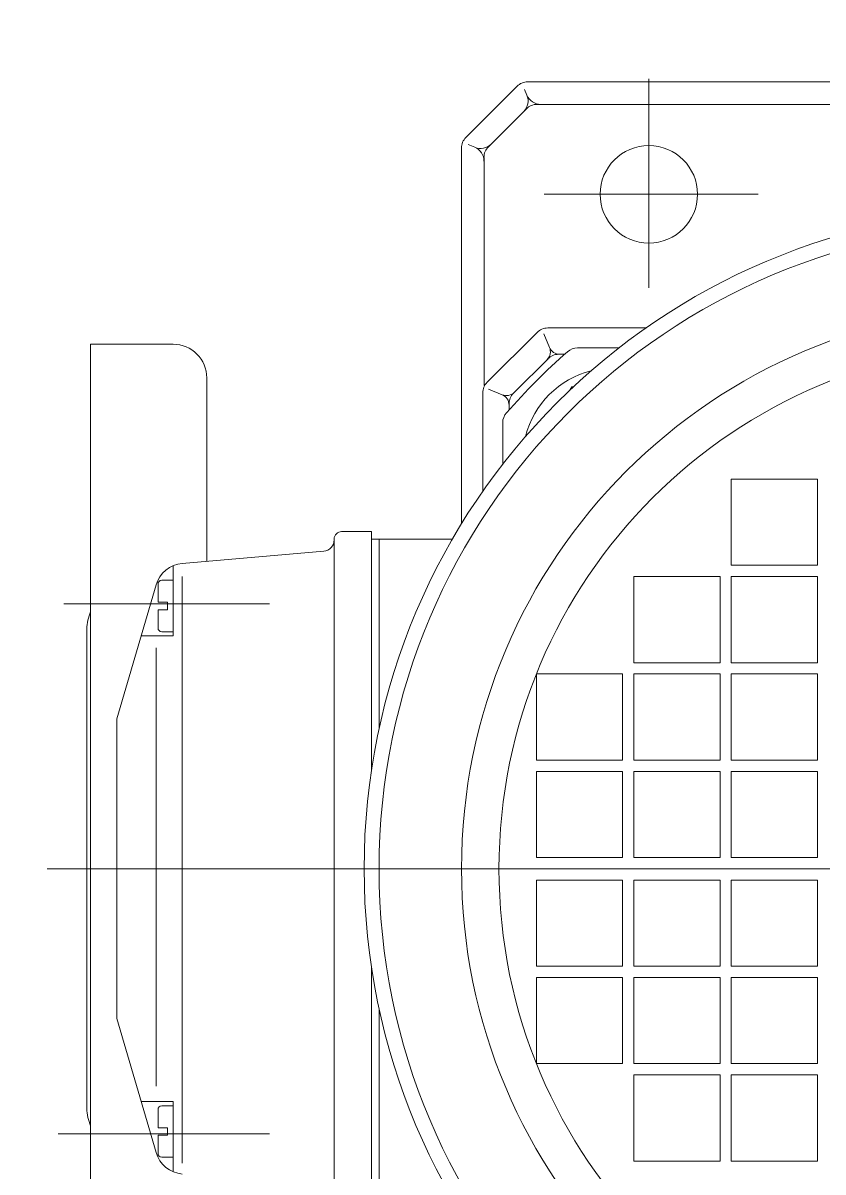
# Model space of a CAD drawing. Header units: millimetres. Extents: x 226317 to 226469, y 8188100 to 8188260.
# Drawn here: x 226393.7714 to 226393.8782, y 8188235.6684 to 8188235.8217 of the extents above; entities that cross this region are included whole.
import ezdxf

# ---------------------------------------------------------------- set-up
doc = ezdxf.new("R2010")
doc.units = ezdxf.units.MM
doc.linetypes.add('IMPORT-RAYABARRA', pattern=[0.8499999999999998, 0.2999999999999999, -0.2999999999999999, 0, -0.25])
doc.layers.add('0-BLOCK-SANIT', color=8, linetype='Continuous', lineweight=25)
doc.layers.add('MQ.TUBERÍA PVC 20mmø', color=3, linetype='IMPORT-RAYABARRA')

# ---------------------------------------------------------------- blocks, each defined once
blk = doc.blocks.new('ASDA')
at = {"layer": '0-BLOCK-SANIT', "color": 8, "lineweight": 0}
for p, q in [((-1.839687033963855, -4.920172195881605, -9.698933451613519e-07), (-1.846515809593257, -4.927000798285007, -9.698933451613519e-07)), ((-1.839687033963855, -4.920172195881605, -9.698933451613519e-07), (-1.846515809593257, -4.927000798285007, -9.698933451613519e-07)), ((-1.705933398974594, -4.91958493553102, -9.698933451613519e-07), (-1.838275195506867, -4.91958493553102, -9.698933451613519e-07)), ((-1.705933398974594, -4.91958493553102, -9.698933451613519e-07), (-1.838275195506867, -4.91958493553102, -9.698933451613519e-07)), ((-1.822102833015379, -4.919187016785145, -9.698933451613519e-07), (-1.822102833015379, -4.947058293968439, -9.698933451613519e-07)), ((-1.822102833015379, -4.919187016785145, -9.698933451613519e-07), (-1.822102833015379, -4.947058293968439, -9.698933451613519e-07)), ((-1.838369888660964, -4.92135002464056, -9.698933451613519e-07), (-1.838688209129032, -4.920581556856632, -9.698933451613519e-07)), ((-1.838369888660964, -4.92135002464056, -9.698933451613519e-07), (-1.838688209129032, -4.920581556856632, -9.698933451613519e-07)), ((-1.838444459659513, -4.923172237351537, -9.698933451613519e-07), (-1.843516066146549, -4.928243711590767, -9.698933451613519e-07)), ((-1.838444459659513, -4.923172237351537, -9.698933451613519e-07), (-1.843516066146549, -4.928243711590767, -9.698933451613519e-07)), ((-1.707175585848745, -4.922584936022758, -9.698933451613519e-07), (-1.837032032606658, -4.922584936022758, -9.698933451613519e-07)), ((-1.707175585848745, -4.922584936022758, -9.698933451613519e-07), (-1.837032032606658, -4.922584936022758, -9.698933451613519e-07)), ((-1.847102833387908, -4.928413519635797, -9.698933451613519e-07), (-1.847102833387908, -4.978552343323827, -9.698933451613519e-07)), ((-1.847102833387908, -4.928413519635797, -9.698933451613519e-07), (-1.847102833387908, -4.978552343323827, -9.698933451613519e-07)), ((-1.845336066035088, -4.928316844627261, -9.698933451613519e-07), (-1.846211896685418, -4.927954057231545, -9.698933451613519e-07)), ((-1.845336066035088, -4.928316844627261, -9.698933451613519e-07), (-1.846211896685418, -4.927954057231545, -9.698933451613519e-07)), ((-1.844102832896169, -4.929656377062201, -9.698933451613519e-07), (-1.844102832896169, -4.960095250979066, -9.698933451613519e-07)), ((-1.844102832896169, -4.929656377062201, -9.698933451613519e-07), (-1.844102832896169, -4.960095250979066, -9.698933451613519e-07)), ((-1.836082081717905, -4.934584936127067, -9.698933451613519e-07), (-1.807518362475093, -4.934584936127067, -9.698933451613519e-07)), ((-1.836082081717905, -4.934584936127067, -9.698933451613519e-07), (-1.807518362475093, -4.934584936127067, -9.698933451613519e-07)), ((-1.843680066464003, -4.959672585129738, -9.698933451613519e-07), (-1.837015205470379, -4.953007724136114, -9.698933451613519e-07)), ((-1.843680066464003, -4.959672585129738, -9.698933451613519e-07), (-1.837015205470379, -4.953007724136114, -9.698933451613519e-07)), ((-1.835357933712658, -4.955008760094643, -9.698933451613519e-07), (-1.836102710512932, -4.953210739418864, -9.698933451613519e-07)), ((-1.835357933712658, -4.955008760094643, -9.698933451613519e-07), (-1.836102710512932, -4.953210739418864, -9.698933451613519e-07)), ((-1.835601610539015, -4.952421423047781, -9.698933451613519e-07), (-1.822465870005544, -4.952421423047781, -9.698933451613519e-07)), ((-1.835601610539015, -4.952421423047781, -9.698933451613519e-07), (-1.822465870005544, -4.952421423047781, -9.698933451613519e-07)), ((-1.896604299021419, -4.954585026949644, -9.698933451613519e-07), (-1.885604300943669, -4.954585026949644, -9.698933451613519e-07)), ((-1.896604299021419, -4.954585026949644, -9.698933451613519e-07), (-1.896604299021419, -5.094584843143821, -9.698933451613519e-07)), ((-1.896604299021419, -4.954585026949644, -9.698933451613519e-07), (-1.885604300943669, -4.954585026949644, -9.698933451613519e-07)), ((-1.896604299021419, -4.954585026949644, -9.698933451613519e-07), (-1.896604299021419, -5.094584843143821, -9.698933451613519e-07)), ((-1.826082080078777, -4.955084936693311, -9.698933451613519e-07), (-1.831630663422402, -4.955084936693311, -9.698933451613519e-07)), ((-1.826082080078777, -4.955084936693311, -9.698933451613519e-07), (-1.831630663422402, -4.955084936693311, -9.698933451613519e-07)), ((-1.835560250503477, -4.956521505489945, -9.698933451613519e-07), (-1.840043970791157, -4.961005229502916, -9.698933451613519e-07)), ((-1.835560250503477, -4.956521505489945, -9.698933451613519e-07), (-1.840043970791157, -4.961005229502916, -9.698933451613519e-07)), ((-1.833347953332122, -4.955934941768646, -9.698933451613519e-07), (-1.834147022513207, -4.955934941768646, -9.698933451613519e-07)), ((-1.833347953332122, -4.955934941768646, -9.698933451613519e-07), (-1.834147022513207, -4.955934941768646, -9.698933451613519e-07)), ((-1.881104299274739, -4.959084814414382, -9.698933451613519e-07), (-1.881104299274739, -4.983563512563705, -9.698933451613519e-07)), ((-1.881104299274739, -4.959084814414382, -9.698933451613519e-07), (-1.881104299274739, -4.983563512563705, -9.698933451613519e-07)), ((-1.84426616266137, -4.961086187511683, -9.698933451613519e-07), (-1.84426616266137, -4.974221715703607, -9.698933451613519e-07)), ((-1.84426616266137, -4.961086187511683, -9.698933451613519e-07), (-1.84426616266137, -4.974221715703607, -9.698933451613519e-07)), ((-1.843482845870312, -4.960582602769136, -9.698933451613519e-07), (-1.841679073346313, -4.961329754441977, -9.698933451613519e-07)), ((-1.843482845870312, -4.960582602769136, -9.698933451613519e-07), (-1.841679073346313, -4.961329754441977, -9.698933451613519e-07)), ((-1.83238715439802, -4.960284728556871, -9.698933451613519e-07), (-1.83263148315018, -4.960707910358906, -9.698933451613519e-07)), ((-1.83238715439802, -4.960284728556871, -9.698933451613519e-07), (-1.83263148315018, -4.960707910358906, -9.698933451613519e-07)), ((-1.832387258706149, -4.960284704342484, -9.698933451613519e-07), (-1.832181693462189, -4.960284704342484, -9.698933451613519e-07)), ((-1.832387258706149, -4.960284704342484, -9.698933451613519e-07), (-1.832181693462189, -4.960284704342484, -9.698933451613519e-07)), ((-1.840752737072762, -4.963339880108833, -9.698933451613519e-07), (-1.840752737072762, -4.962541600689292, -9.698933451613519e-07)), ((-1.840752737072762, -4.963339880108833, -9.698933451613519e-07), (-1.840752737072762, -4.962541600689292, -9.698933451613519e-07)), ((-1.841600883228239, -4.970603246241808, -9.698933451613519e-07), (-1.841600883228239, -4.965055974200368, -9.698933451613519e-07)), ((-1.841600883228239, -4.970603246241808, -9.698933451613519e-07), (-1.841600883228239, -4.965055974200368, -9.698933451613519e-07)), ((-1.799602833983954, -4.972584934905171, -9.698933451613519e-07), (-1.811102833074983, -4.972584934905171, -9.698933451613519e-07)), ((-1.811102833074983, -4.972584934905171, -9.698933451613519e-07), (-1.811102833074983, -4.984084935858846, -9.698933451613519e-07)), ((-1.799602833983954, -4.972584934905171, -9.698933451613519e-07), (-1.811102833074983, -4.972584934905171, -9.698933451613519e-07)), ((-1.811102833074983, -4.972584934905171, -9.698933451613519e-07), (-1.811102833074983, -4.984084935858846, -9.698933451613519e-07)), ((-1.799602833983954, -4.972584934905171, -9.698933451613519e-07), (-1.799602833983954, -4.984084935858846, -9.698933451613519e-07)), ((-1.799602833983954, -4.972584934905171, -9.698933451613519e-07), (-1.799602833983954, -4.984084935858846, -9.698933451613519e-07)), ((-1.859102833492216, -4.979584967717528, -9.698933451613519e-07), (-1.863102834147867, -4.979584967717528, -9.698933451613519e-07)), ((-1.859102833492216, -4.979584967717528, -9.698933451613519e-07), (-1.863102834147867, -4.979584967717528, -9.698933451613519e-07)), ((-1.859102833492216, -4.979584967717528, -9.698933451613519e-07), (-1.859102833492216, -5.011356174945831, -9.698933451613519e-07)), ((-1.859102833492216, -4.979584967717528, -9.698933451613519e-07), (-1.859102833492216, -5.011356174945831, -9.698933451613519e-07)), ((-1.86410283431178, -4.980584936216474, -9.698933451613519e-07), (-1.86410283431178, -4.980709936469793, -9.698933451613519e-07)), ((-1.86410283431178, -4.980584936216474, -9.698933451613519e-07), (-1.86410283431178, -4.980709936469793, -9.698933451613519e-07)), ((-1.86410283431178, -4.980709936469793, -9.698933451613519e-07), (-1.86410283431178, -5.068460179492831, -9.698933451613519e-07)), ((-1.86410283431178, -4.980709936469793, -9.698933451613519e-07), (-1.86410283431178, -5.068460179492831, -9.698933451613519e-07)), ((-1.848313038644847, -4.980584966018796, -9.698933451613519e-07), (-1.859102833492216, -4.980584966018796, -9.698933451613519e-07)), ((-1.848313038644847, -4.980584966018796, -9.698933451613519e-07), (-1.859102833492216, -4.980584966018796, -9.698933451613519e-07)), ((-1.858102833328303, -4.980584966018796, -9.698933451613519e-07), (-1.858102833328303, -5.00593045540154, -9.698933451613519e-07)), ((-1.858102833328303, -4.980584966018796, -9.698933451613519e-07), (-1.858102833328303, -5.00593045540154, -9.698933451613519e-07)), ((-1.884378713963088, -4.983848202973604, -9.698933451613519e-07), (-1.865473010984715, -4.982204230502248, -9.698933451613519e-07)), ((-1.884378713963088, -4.983848202973604, -9.698933451613519e-07), (-1.865473010984715, -4.982204230502248, -9.698933451613519e-07)), ((-1.885602833179291, -4.98415451683104, -9.698933451613519e-07), (-1.885602833179291, -4.993521703407168, -9.698933451613519e-07)), ((-1.885602833179291, -4.98415451683104, -9.698933451613519e-07), (-1.885602833179291, -4.993521703407168, -9.698933451613519e-07)), ((-1.799602833983954, -4.984084935858846, -9.698933451613519e-07), (-1.811102833074983, -4.984084935858846, -9.698933451613519e-07)), ((-1.799602833983954, -4.984084935858846, -9.698933451613519e-07), (-1.811102833074983, -4.984084935858846, -9.698933451613519e-07)), ((-1.885602833179291, -4.986091710627079, -9.698933451613519e-07), (-1.887111134303268, -4.986091710627079, -9.698933451613519e-07)), ((-1.885602833179291, -4.986091710627079, -9.698933451613519e-07), (-1.887111134303268, -4.986091710627079, -9.698933451613519e-07)), ((-1.884378468093928, -4.985600346699357, -9.698933451613519e-07), (-1.884378468093928, -5.063879888504744, -9.698933451613519e-07)), ((-1.884378468093928, -4.985600346699357, -9.698933451613519e-07), (-1.884378468093928, -5.063879888504744, -9.698933451613519e-07)), ((-1.812602834252175, -4.985584935173392, -9.698933451613519e-07), (-1.824102833343204, -4.985584935173392, -9.698933451613519e-07)), ((-1.824102833343204, -4.985584935173392, -9.698933451613519e-07), (-1.824102833343204, -4.997084936127067, -9.698933451613519e-07)), ((-1.812602834252175, -4.985584935173392, -9.698933451613519e-07), (-1.824102833343204, -4.985584935173392, -9.698933451613519e-07)), ((-1.824102833343204, -4.985584935173392, -9.698933451613519e-07), (-1.824102833343204, -4.997084936127067, -9.698933451613519e-07)), ((-1.812602834252175, -4.985584935173392, -9.698933451613519e-07), (-1.812602834252175, -4.997084936127067, -9.698933451613519e-07)), ((-1.812602834252175, -4.985584935173392, -9.698933451613519e-07), (-1.812602834252175, -4.997084936127067, -9.698933451613519e-07)), ((-1.799602833983954, -4.985584935173392, -9.698933451613519e-07), (-1.811102833074983, -4.985584935173392, -9.698933451613519e-07)), ((-1.811102833074983, -4.985584935173392, -9.698933451613519e-07), (-1.811102833074983, -4.997084936127067, -9.698933451613519e-07)), ((-1.799602833983954, -4.985584935173392, -9.698933451613519e-07), (-1.811102833074983, -4.985584935173392, -9.698933451613519e-07)), ((-1.811102833074983, -4.985584935173392, -9.698933451613519e-07), (-1.811102833074983, -4.997084936127067, -9.698933451613519e-07)), ((-1.799602833983954, -4.985584935173392, -9.698933451613519e-07), (-1.799602833983954, -4.997084936127067, -9.698933451613519e-07)), ((-1.799602833983954, -4.985584935173392, -9.698933451613519e-07), (-1.799602833983954, -4.997084936127067, -9.698933451613519e-07)), ((-1.893102833477315, -5.004585081711411, -9.698933451613519e-07), (-1.887871078622993, -4.986709913238883, -9.698933451613519e-07)), ((-1.893102833477315, -5.004585081711411, -9.698933451613519e-07), (-1.887871078622993, -4.986709913238883, -9.698933451613519e-07)), ((-1.887611133453902, -4.986591711640358, -9.698933451613519e-07), (-1.887611133453902, -4.989021703600883, -9.698933451613519e-07)), ((-1.887611133453902, -4.986591711640358, -9.698933451613519e-07), (-1.887611133453902, -4.989021703600883, -9.698933451613519e-07)), ((-1.887611133453902, -4.989021703600883, -9.698933451613519e-07), (-1.886341113073286, -4.989021703600883, -9.698933451613519e-07)), ((-1.887611133453902, -4.989021703600883, -9.698933451613519e-07), (-1.886341113073286, -4.989021703600883, -9.698933451613519e-07)), ((-1.886341113073286, -4.989021703600883, -9.698933451613519e-07), (-1.886341113073286, -4.990021703764796, -9.698933451613519e-07)), ((-1.886341113073286, -4.989021703600883, -9.698933451613519e-07), (-1.886341113073286, -4.990021703764796, -9.698933451613519e-07)), ((-1.900195609254297, -4.989229558035731, -9.698933451613519e-07), (-1.872736622986849, -4.989229558035731, -9.698933451613519e-07)), ((-1.900195609254297, -4.989229558035731, -9.698933451613519e-07), (-1.872736622986849, -4.989229558035731, -9.698933451613519e-07)), ((-1.886341113073286, -4.990021703764796, -9.698933451613519e-07), (-1.887611133453902, -4.990021703764796, -9.698933451613519e-07)), ((-1.887611133453902, -4.990021703764796, -9.698933451613519e-07), (-1.887611133453902, -4.992451695725322, -9.698933451613519e-07)), ((-1.886341113073286, -4.990021703764796, -9.698933451613519e-07), (-1.887611133453902, -4.990021703764796, -9.698933451613519e-07)), ((-1.887611133453902, -4.990021703764796, -9.698933451613519e-07), (-1.887611133453902, -4.992451695725322, -9.698933451613519e-07)), ((-1.897104298172053, -4.9925846606493, -9.698933451613519e-07), (-1.897104298172053, -5.05658521130681, -9.698933451613519e-07)), ((-1.897104298172053, -4.9925846606493, -9.698933451613519e-07), (-1.897104298172053, -5.05658521130681, -9.698933451613519e-07)), ((-1.88986479624873, -4.993521703407168, -9.698933451613519e-07), (-1.885602833179291, -4.993521703407168, -9.698933451613519e-07)), ((-1.88986479624873, -4.993521703407168, -9.698933451613519e-07), (-1.885602833179291, -4.993521703407168, -9.698933451613519e-07)), ((-1.887111134303268, -4.992951696738601, -9.698933451613519e-07), (-1.885602833179291, -4.992951696738601, -9.698933451613519e-07)), ((-1.887111134303268, -4.992951696738601, -9.698933451613519e-07), (-1.885602833179291, -4.992951696738601, -9.698933451613519e-07)), ((-1.887870897946414, -4.995088597759604, -9.698933451613519e-07), (-1.887870897946414, -5.053573461249471, -9.698933451613519e-07)), ((-1.887870897946414, -4.995088597759604, -9.698933451613519e-07), (-1.887870897946414, -5.053573461249471, -9.698933451613519e-07)), ((-1.812602834252175, -4.997084936127067, -9.698933451613519e-07), (-1.824102833343204, -4.997084936127067, -9.698933451613519e-07)), ((-1.812602834252175, -4.997084936127067, -9.698933451613519e-07), (-1.824102833343204, -4.997084936127067, -9.698933451613519e-07)), ((-1.799602833983954, -4.997084936127067, -9.698933451613519e-07), (-1.811102833074983, -4.997084936127067, -9.698933451613519e-07)), ((-1.799602833983954, -4.997084936127067, -9.698933451613519e-07), (-1.811102833074983, -4.997084936127067, -9.698933451613519e-07)), ((-1.825602834520396, -4.998584935441613, -9.698933451613519e-07), (-1.83710283174878, -4.998584935441613, -9.698933451613519e-07)), ((-1.83710283174878, -4.998584935441613, -9.698933451613519e-07), (-1.83710283174878, -5.010084936395288, -9.698933451613519e-07)), ((-1.825602834520396, -4.998584935441613, -9.698933451613519e-07), (-1.83710283174878, -4.998584935441613, -9.698933451613519e-07)), ((-1.83710283174878, -4.998584935441613, -9.698933451613519e-07), (-1.83710283174878, -5.010084936395288, -9.698933451613519e-07)), ((-1.825602834520396, -4.998584935441613, -9.698933451613519e-07), (-1.825602834520396, -5.010084936395288, -9.698933451613519e-07)), ((-1.825602834520396, -4.998584935441613, -9.698933451613519e-07), (-1.825602834520396, -5.010084936395288, -9.698933451613519e-07)), ((-1.812602834252175, -4.998584935441613, -9.698933451613519e-07), (-1.824102833343204, -4.998584935441613, -9.698933451613519e-07)), ((-1.824102833343204, -4.998584935441613, -9.698933451613519e-07), (-1.824102833343204, -5.010084936395288, -9.698933451613519e-07)), ((-1.812602834252175, -4.998584935441613, -9.698933451613519e-07), (-1.824102833343204, -4.998584935441613, -9.698933451613519e-07)), ((-1.824102833343204, -4.998584935441613, -9.698933451613519e-07), (-1.824102833343204, -5.010084936395288, -9.698933451613519e-07)), ((-1.812602834252175, -4.998584935441613, -9.698933451613519e-07), (-1.812602834252175, -5.010084936395288, -9.698933451613519e-07)), ((-1.812602834252175, -4.998584935441613, -9.698933451613519e-07), (-1.812602834252175, -5.010084936395288, -9.698933451613519e-07)), ((-1.799602833983954, -4.998584935441613, -9.698933451613519e-07), (-1.811102833074983, -4.998584935441613, -9.698933451613519e-07)), ((-1.811102833074983, -4.998584935441613, -9.698933451613519e-07), (-1.811102833074983, -5.010084936395288, -9.698933451613519e-07)), ((-1.799602833983954, -4.998584935441613, -9.698933451613519e-07), (-1.811102833074983, -4.998584935441613, -9.698933451613519e-07)), ((-1.811102833074983, -4.998584935441613, -9.698933451613519e-07), (-1.811102833074983, -5.010084936395288, -9.698933451613519e-07)), ((-1.799602833983954, -4.998584935441613, -9.698933451613519e-07), (-1.799602833983954, -5.010084936395288, -9.698933451613519e-07)), ((-1.799602833983954, -4.998584935441613, -9.698933451613519e-07), (-1.799602833983954, -5.010084936395288, -9.698933451613519e-07)), ((-1.893102833477315, -5.004584966227412, -9.698933451613519e-07), (-1.893102833477315, -5.044584905728698, -9.698933451613519e-07)), ((-1.893102833477315, -5.004584966227412, -9.698933451613519e-07), (-1.893102833477315, -5.044584905728698, -9.698933451613519e-07)), ((-1.825602834520396, -5.010084936395288, -9.698933451613519e-07), (-1.83710283174878, -5.010084936395288, -9.698933451613519e-07)), ((-1.825602834520396, -5.010084936395288, -9.698933451613519e-07), (-1.83710283174878, -5.010084936395288, -9.698933451613519e-07)), ((-1.812602834252175, -5.010084936395288, -9.698933451613519e-07), (-1.824102833343204, -5.010084936395288, -9.698933451613519e-07)), ((-1.812602834252175, -5.010084936395288, -9.698933451613519e-07), (-1.824102833343204, -5.010084936395288, -9.698933451613519e-07)), ((-1.799602833983954, -5.010084936395288, -9.698933451613519e-07), (-1.811102833074983, -5.010084936395288, -9.698933451613519e-07)), ((-1.799602833983954, -5.010084936395288, -9.698933451613519e-07), (-1.811102833074983, -5.010084936395288, -9.698933451613519e-07)), ((-1.825602834520396, -5.011584935709834, -9.698933451613519e-07), (-1.83710283174878, -5.011584935709834, -9.698933451613519e-07)), ((-1.83710283174878, -5.011584935709834, -9.698933451613519e-07), (-1.83710283174878, -5.023084936663508, -9.698933451613519e-07)), ((-1.825602834520396, -5.011584935709834, -9.698933451613519e-07), (-1.83710283174878, -5.011584935709834, -9.698933451613519e-07)), ((-1.83710283174878, -5.011584935709834, -9.698933451613519e-07), (-1.83710283174878, -5.023084936663508, -9.698933451613519e-07)), ((-1.825602834520396, -5.011584935709834, -9.698933451613519e-07), (-1.825602834520396, -5.023084936663508, -9.698933451613519e-07)), ((-1.825602834520396, -5.011584935709834, -9.698933451613519e-07), (-1.825602834520396, -5.023084936663508, -9.698933451613519e-07)), ((-1.812602834252175, -5.011584935709834, -9.698933451613519e-07), (-1.824102833343204, -5.011584935709834, -9.698933451613519e-07)), ((-1.824102833343204, -5.011584935709834, -9.698933451613519e-07), (-1.824102833343204, -5.023084936663508, -9.698933451613519e-07)), ((-1.812602834252175, -5.011584935709834, -9.698933451613519e-07), (-1.824102833343204, -5.011584935709834, -9.698933451613519e-07)), ((-1.824102833343204, -5.011584935709834, -9.698933451613519e-07), (-1.824102833343204, -5.023084936663508, -9.698933451613519e-07)), ((-1.812602834252175, -5.011584935709834, -9.698933451613519e-07), (-1.812602834252175, -5.023084936663508, -9.698933451613519e-07)), ((-1.812602834252175, -5.011584935709834, -9.698933451613519e-07), (-1.812602834252175, -5.023084936663508, -9.698933451613519e-07)), ((-1.799602833983954, -5.011584935709834, -9.698933451613519e-07), (-1.811102833074983, -5.011584935709834, -9.698933451613519e-07)), ((-1.811102833074983, -5.011584935709834, -9.698933451613519e-07), (-1.811102833074983, -5.023084936663508, -9.698933451613519e-07)), ((-1.799602833983954, -5.011584935709834, -9.698933451613519e-07), (-1.811102833074983, -5.011584935709834, -9.698933451613519e-07)), ((-1.811102833074983, -5.011584935709834, -9.698933451613519e-07), (-1.811102833074983, -5.023084936663508, -9.698933451613519e-07)), ((-1.799602833983954, -5.011584935709834, -9.698933451613519e-07), (-1.799602833983954, -5.023084936663508, -9.698933451613519e-07)), ((-1.799602833983954, -5.011584935709834, -9.698933451613519e-07), (-1.799602833983954, -5.023084936663508, -9.698933451613519e-07)), ((-1.825602834520396, -5.023084936663508, -9.698933451613519e-07), (-1.83710283174878, -5.023084936663508, -9.698933451613519e-07)), ((-1.825602834520396, -5.023084936663508, -9.698933451613519e-07), (-1.83710283174878, -5.023084936663508, -9.698933451613519e-07)), ((-1.812602834252175, -5.023084936663508, -9.698933451613519e-07), (-1.824102833343204, -5.023084936663508, -9.698933451613519e-07)), ((-1.812602834252175, -5.023084936663508, -9.698933451613519e-07), (-1.824102833343204, -5.023084936663508, -9.698933451613519e-07)), ((-1.799602833983954, -5.023084936663508, -9.698933451613519e-07), (-1.811102833074983, -5.023084936663508, -9.698933451613519e-07)), ((-1.799602833983954, -5.023084936663508, -9.698933451613519e-07), (-1.811102833074983, -5.023084936663508, -9.698933451613519e-07)), ((-1.641520069388207, -5.024584935978055, -9.698933451613519e-07), (-1.902399708924349, -5.024584935978055, -9.698933451613519e-07)), ((-1.641520069388207, -5.024584935978055, -9.698933451613519e-07), (-1.902399708924349, -5.024584935978055, -9.698933451613519e-07)), ((-1.83710283174878, -5.026084935292602, -9.698933451613519e-07), (-1.83710283174878, -5.037584936246276, -9.698933451613519e-07)), ((-1.83710283174878, -5.026084935292602, -9.698933451613519e-07), (-1.825602834520396, -5.026084935292602, -9.698933451613519e-07)), ((-1.83710283174878, -5.026084935292602, -9.698933451613519e-07), (-1.83710283174878, -5.037584936246276, -9.698933451613519e-07)), ((-1.83710283174878, -5.026084935292602, -9.698933451613519e-07), (-1.825602834520396, -5.026084935292602, -9.698933451613519e-07)), ((-1.825602834520396, -5.026084935292602, -9.698933451613519e-07), (-1.825602834520396, -5.037584936246276, -9.698933451613519e-07)), ((-1.825602834520396, -5.026084935292602, -9.698933451613519e-07), (-1.825602834520396, -5.037584936246276, -9.698933451613519e-07)), ((-1.824102833343204, -5.026084935292602, -9.698933451613519e-07), (-1.824102833343204, -5.037584936246276, -9.698933451613519e-07)), ((-1.824102833343204, -5.026084935292602, -9.698933451613519e-07), (-1.812602834252175, -5.026084935292602, -9.698933451613519e-07)), ((-1.824102833343204, -5.026084935292602, -9.698933451613519e-07), (-1.824102833343204, -5.037584936246276, -9.698933451613519e-07)), ((-1.824102833343204, -5.026084935292602, -9.698933451613519e-07), (-1.812602834252175, -5.026084935292602, -9.698933451613519e-07)), ((-1.812602834252175, -5.026084935292602, -9.698933451613519e-07), (-1.812602834252175, -5.037584936246276, -9.698933451613519e-07)), ((-1.812602834252175, -5.026084935292602, -9.698933451613519e-07), (-1.812602834252175, -5.037584936246276, -9.698933451613519e-07)), ((-1.811102833074983, -5.026084935292602, -9.698933451613519e-07), (-1.811102833074983, -5.037584936246276, -9.698933451613519e-07)), ((-1.811102833074983, -5.026084935292602, -9.698933451613519e-07), (-1.799602833983954, -5.026084935292602, -9.698933451613519e-07)), ((-1.811102833074983, -5.026084935292602, -9.698933451613519e-07), (-1.811102833074983, -5.037584936246276, -9.698933451613519e-07)), ((-1.811102833074983, -5.026084935292602, -9.698933451613519e-07), (-1.799602833983954, -5.026084935292602, -9.698933451613519e-07)), ((-1.799602833983954, -5.026084935292602, -9.698933451613519e-07), (-1.799602833983954, -5.037584936246276, -9.698933451613519e-07)), ((-1.799602833983954, -5.026084935292602, -9.698933451613519e-07), (-1.799602833983954, -5.037584936246276, -9.698933451613519e-07)), ((-1.859102833492216, -5.037813695147634, -9.698933451613519e-07), (-1.859102833492216, -5.069584904238582, -9.698933451613519e-07)), ((-1.859102833492216, -5.037813695147634, -9.698933451613519e-07), (-1.859102833492216, -5.069584904238582, -9.698933451613519e-07)), ((-1.83710283174878, -5.037584936246276, -9.698933451613519e-07), (-1.825602834520396, -5.037584936246276, -9.698933451613519e-07)), ((-1.83710283174878, -5.037584936246276, -9.698933451613519e-07), (-1.825602834520396, -5.037584936246276, -9.698933451613519e-07)), ((-1.824102833343204, -5.037584936246276, -9.698933451613519e-07), (-1.812602834252175, -5.037584936246276, -9.698933451613519e-07)), ((-1.824102833343204, -5.037584936246276, -9.698933451613519e-07), (-1.812602834252175, -5.037584936246276, -9.698933451613519e-07)), ((-1.811102833074983, -5.037584936246276, -9.698933451613519e-07), (-1.799602833983954, -5.037584936246276, -9.698933451613519e-07)), ((-1.811102833074983, -5.037584936246276, -9.698933451613519e-07), (-1.799602833983954, -5.037584936246276, -9.698933451613519e-07)), ((-1.83710283174878, -5.039084935560822, -9.698933451613519e-07), (-1.83710283174878, -5.050584936514497, -9.698933451613519e-07)), ((-1.83710283174878, -5.039084935560822, -9.698933451613519e-07), (-1.825602834520396, -5.039084935560822, -9.698933451613519e-07)), ((-1.83710283174878, -5.039084935560822, -9.698933451613519e-07), (-1.83710283174878, -5.050584936514497, -9.698933451613519e-07)), ((-1.83710283174878, -5.039084935560822, -9.698933451613519e-07), (-1.825602834520396, -5.039084935560822, -9.698933451613519e-07)), ((-1.825602834520396, -5.039084935560822, -9.698933451613519e-07), (-1.825602834520396, -5.050584936514497, -9.698933451613519e-07)), ((-1.825602834520396, -5.039084935560822, -9.698933451613519e-07), (-1.825602834520396, -5.050584936514497, -9.698933451613519e-07)), ((-1.824102833343204, -5.039084935560822, -9.698933451613519e-07), (-1.824102833343204, -5.050584936514497, -9.698933451613519e-07)), ((-1.824102833343204, -5.039084935560822, -9.698933451613519e-07), (-1.812602834252175, -5.039084935560822, -9.698933451613519e-07)), ((-1.824102833343204, -5.039084935560822, -9.698933451613519e-07), (-1.824102833343204, -5.050584936514497, -9.698933451613519e-07)), ((-1.824102833343204, -5.039084935560822, -9.698933451613519e-07), (-1.812602834252175, -5.039084935560822, -9.698933451613519e-07)), ((-1.812602834252175, -5.039084935560822, -9.698933451613519e-07), (-1.812602834252175, -5.050584936514497, -9.698933451613519e-07)), ((-1.812602834252175, -5.039084935560822, -9.698933451613519e-07), (-1.812602834252175, -5.050584936514497, -9.698933451613519e-07)), ((-1.811102833074983, -5.039084935560822, -9.698933451613519e-07), (-1.811102833074983, -5.050584936514497, -9.698933451613519e-07)), ((-1.811102833074983, -5.039084935560822, -9.698933451613519e-07), (-1.799602833983954, -5.039084935560822, -9.698933451613519e-07)), ((-1.811102833074983, -5.039084935560822, -9.698933451613519e-07), (-1.811102833074983, -5.050584936514497, -9.698933451613519e-07)), ((-1.811102833074983, -5.039084935560822, -9.698933451613519e-07), (-1.799602833983954, -5.039084935560822, -9.698933451613519e-07)), ((-1.799602833983954, -5.039084935560822, -9.698933451613519e-07), (-1.799602833983954, -5.050584936514497, -9.698933451613519e-07)), ((-1.799602833983954, -5.039084935560822, -9.698933451613519e-07), (-1.799602833983954, -5.050584936514497, -9.698933451613519e-07)), ((-1.858102833328303, -5.04323941655457, -9.698933451613519e-07), (-1.858102833328303, -5.068584904074669, -9.698933451613519e-07)), ((-1.858102833328303, -5.04323941655457, -9.698933451613519e-07), (-1.858102833328303, -5.068584904074669, -9.698933451613519e-07)), ((-1.893102943373378, -5.044585101306438, -9.698933451613519e-07), (-1.887871069309767, -5.0624606795609, -9.698933451613519e-07)), ((-1.893102943373378, -5.044585101306438, -9.698933451613519e-07), (-1.887871069309767, -5.0624606795609, -9.698933451613519e-07)), ((-1.83710283174878, -5.050584936514497, -9.698933451613519e-07), (-1.825602834520396, -5.050584936514497, -9.698933451613519e-07)), ((-1.83710283174878, -5.050584936514497, -9.698933451613519e-07), (-1.825602834520396, -5.050584936514497, -9.698933451613519e-07)), ((-1.824102833343204, -5.050584936514497, -9.698933451613519e-07), (-1.812602834252175, -5.050584936514497, -9.698933451613519e-07)), ((-1.824102833343204, -5.050584936514497, -9.698933451613519e-07), (-1.812602834252175, -5.050584936514497, -9.698933451613519e-07)), ((-1.811102833074983, -5.050584936514497, -9.698933451613519e-07), (-1.799602833983954, -5.050584936514497, -9.698933451613519e-07)), ((-1.811102833074983, -5.050584936514497, -9.698933451613519e-07), (-1.799602833983954, -5.050584936514497, -9.698933451613519e-07)), ((-1.824102833343204, -5.052084935829043, -9.698933451613519e-07), (-1.824102833343204, -5.063584934920073, -9.698933451613519e-07)), ((-1.824102833343204, -5.052084935829043, -9.698933451613519e-07), (-1.812602834252175, -5.052084935829043, -9.698933451613519e-07)), ((-1.824102833343204, -5.052084935829043, -9.698933451613519e-07), (-1.824102833343204, -5.063584934920073, -9.698933451613519e-07)), ((-1.824102833343204, -5.052084935829043, -9.698933451613519e-07), (-1.812602834252175, -5.052084935829043, -9.698933451613519e-07)), ((-1.812602834252175, -5.052084935829043, -9.698933451613519e-07), (-1.812602834252175, -5.063584934920073, -9.698933451613519e-07)), ((-1.812602834252175, -5.052084935829043, -9.698933451613519e-07), (-1.812602834252175, -5.063584934920073, -9.698933451613519e-07)), ((-1.811102833074983, -5.052084935829043, -9.698933451613519e-07), (-1.811102833074983, -5.063584934920073, -9.698933451613519e-07)), ((-1.811102833074983, -5.052084935829043, -9.698933451613519e-07), (-1.799602833983954, -5.052084935829043, -9.698933451613519e-07)), ((-1.811102833074983, -5.052084935829043, -9.698933451613519e-07), (-1.811102833074983, -5.063584934920073, -9.698933451613519e-07)), ((-1.811102833074983, -5.052084935829043, -9.698933451613519e-07), (-1.799602833983954, -5.052084935829043, -9.698933451613519e-07)), ((-1.799602833983954, -5.052084935829043, -9.698933451613519e-07), (-1.799602833983954, -5.063584934920073, -9.698933451613519e-07)), ((-1.799602833983954, -5.052084935829043, -9.698933451613519e-07), (-1.799602833983954, -5.063584934920073, -9.698933451613519e-07)), ((-1.88986479624873, -5.055648321285844, -9.698933451613519e-07), (-1.885602833179291, -5.055648321285844, -9.698933451613519e-07)), ((-1.88986479624873, -5.055648321285844, -9.698933451613519e-07), (-1.885602833179291, -5.055648321285844, -9.698933451613519e-07)), ((-1.887111134303268, -5.056218327954412, -9.698933451613519e-07), (-1.885602833179291, -5.056218327954412, -9.698933451613519e-07)), ((-1.887111134303268, -5.056218327954412, -9.698933451613519e-07), (-1.885602833179291, -5.056218327954412, -9.698933451613519e-07)), ((-1.885602833179291, -5.055648321285844, -9.698933451613519e-07), (-1.885602833179291, -5.065015569329262, -9.698933451613519e-07)), ((-1.885602833179291, -5.055648321285844, -9.698933451613519e-07), (-1.885602833179291, -5.065015569329262, -9.698933451613519e-07)), ((-1.887611133453902, -5.059148320928216, -9.698933451613519e-07), (-1.887611133453902, -5.056718327105045, -9.698933451613519e-07)), ((-1.887611133453902, -5.059148320928216, -9.698933451613519e-07), (-1.887611133453902, -5.056718327105045, -9.698933451613519e-07)), ((-1.886341113073286, -5.059148320928216, -9.698933451613519e-07), (-1.887611133453902, -5.059148320928216, -9.698933451613519e-07)), ((-1.886341113073286, -5.059148320928216, -9.698933451613519e-07), (-1.887611133453902, -5.059148320928216, -9.698933451613519e-07)), ((-1.886341113073286, -5.060148321092129, -9.698933451613519e-07), (-1.886341113073286, -5.059148320928216, -9.698933451613519e-07)), ((-1.886341113073286, -5.060148321092129, -9.698933451613519e-07), (-1.886341113073286, -5.059148320928216, -9.698933451613519e-07)), ((-1.872736622986849, -5.059942327439785, -9.698933451613519e-07), (-1.900944387016352, -5.059942327439785, -9.698933451613519e-07)), ((-1.872736622986849, -5.059942327439785, -9.698933451613519e-07), (-1.900944387016352, -5.059942327439785, -9.698933451613519e-07)), ((-1.887611133453902, -5.062578313052654, -9.698933451613519e-07), (-1.887611133453902, -5.060148321092129, -9.698933451613519e-07)), ((-1.887611133453902, -5.060148321092129, -9.698933451613519e-07), (-1.886341113073286, -5.060148321092129, -9.698933451613519e-07)), ((-1.887611133453902, -5.062578313052654, -9.698933451613519e-07), (-1.887611133453902, -5.060148321092129, -9.698933451613519e-07)), ((-1.887611133453902, -5.060148321092129, -9.698933451613519e-07), (-1.886341113073286, -5.060148321092129, -9.698933451613519e-07)), ((-1.885602833179291, -5.063078314065933, -9.698933451613519e-07), (-1.887111134303268, -5.063078314065933, -9.698933451613519e-07)), ((-1.885602833179291, -5.063078314065933, -9.698933451613519e-07), (-1.887111134303268, -5.063078314065933, -9.698933451613519e-07)), ((-1.824102833343204, -5.063584934920073, -9.698933451613519e-07), (-1.812602834252175, -5.063584934920073, -9.698933451613519e-07)), ((-1.824102833343204, -5.063584934920073, -9.698933451613519e-07), (-1.812602834252175, -5.063584934920073, -9.698933451613519e-07)), ((-1.811102833074983, -5.063584934920073, -9.698933451613519e-07), (-1.799602833983954, -5.063584934920073, -9.698933451613519e-07)), ((-1.811102833074983, -5.063584934920073, -9.698933451613519e-07), (-1.799602833983954, -5.063584934920073, -9.698933451613519e-07))]:
    blk.add_line(p, q, dxfattribs=at)
for centre, radius in [((-1.822103319165763, -4.934584936127067, -9.698933451613519e-07), 0.0065), ((-1.822103319165763, -4.934584936127067, -9.698933451613519e-07), 0.0065), ((-1.772102834132966, -5.024584935978055, -9.698933451613519e-07), 0.08800000000000001), ((-1.772102834132966, -5.024584935978055, -9.698933451613519e-07), 0.08800000000000001), ((-1.772102834132966, -5.024584935978055, -9.698933451613519e-07), 0.086), ((-1.772102834132966, -5.024584935978055, -9.698933451613519e-07), 0.086), ((-1.772102834132966, -5.024584935978055, -9.698933451613519e-07), 0.075), ((-1.772102834132966, -5.024584935978055, -9.698933451613519e-07), 0.075), ((-1.772102834132966, -5.024584935978055, -9.698933451613519e-07), 0.07), ((-1.772102834132966, -5.024584935978055, -9.698933451613519e-07), 0.07)]:
    blk.add_circle(centre, radius, dxfattribs=at)
for centre, radius, start, end in [((-1.838275195506867, -4.921584935858846, -9.698933451613519e-07), 0.002, 89.99998185731002, 134.9951918588149), ((-1.838275195506867, -4.921584935858846, -9.698933451613519e-07), 0.002, 89.99998185731002, 134.9951918588149), ((-1.840219776553567, -4.922115543857217, -9.698933451613519e-07), 0.002, 315.0002377859355, 22.50001595944444), ((-1.840219776553567, -4.922115543857217, -9.698933451613519e-07), 0.002, 315.0002377859355, 22.50001595944444), ((-1.836524223384913, -4.9205849673599, -9.698933451613519e-07), 0.002, 202.5008651111398, 270.0006740542937), ((-1.836524223384913, -4.9205849673599, -9.698933451613519e-07), 0.002, 202.5008651111398, 270.0006740542937), ((-1.837032032606658, -4.924584936350584, -9.698933451613519e-07), 0.002, 89.99981793276994, 134.9991260484889), ((-1.837032032606658, -4.924584936350584, -9.698933451613519e-07), 0.002, 89.99981793276994, 134.9991260484889), ((-1.845103810948785, -4.928413426503539, -9.698933451613519e-07), 0.002, 134.9992528297655, 180.0003090660599), ((-1.845103810948785, -4.928413426503539, -9.698933451613519e-07), 0.002, 134.9992528297655, 180.0003090660599), ((-1.844572560337838, -4.926468359306455, -9.698933451613519e-07), 0.002, 247.5046530408772, 315.0027438662729), ((-1.844572560337838, -4.926468359306455, -9.698933451613519e-07), 0.002, 247.5046530408772, 315.0027438662729), ((-1.846103323099669, -4.930163823068142, -9.698933451613519e-07), 0.002, 359.9997229504518, 67.49308801167112), ((-1.846103323099669, -4.930163823068142, -9.698933451613519e-07), 0.002, 359.9997229504518, 67.49308801167112), ((-1.842103566450533, -4.929656347259879, -9.698933451613519e-07), 0.002, 134.9995260105073, 180.0004181356433), ((-1.842103566450533, -4.929656347259879, -9.698933451613519e-07), 0.002, 134.9995260105073, 180.0004181356433), ((-1.835601610539015, -4.954421423375607, -9.698933451613519e-07), 0.002, 89.99353394527543, 134.9999999245364), ((-1.835601610539015, -4.954421423375607, -9.698933451613519e-07), 0.002, 89.99353394527543, 134.9999999245364), ((-1.885602833179291, -4.959084814414382, -9.698933451613519e-07), 0.004499994, 359.9999641415069, 89.99994791980758), ((-1.885602833179291, -4.959084814414382, -9.698933451613519e-07), 0.004499994, 359.9999641415069, 89.99994791980758), ((-1.836744678614195, -4.955583013594151, -9.698933451613519e-07), 0.0015, 314.9998378286336, 22.50035395603336), ((-1.836744678614195, -4.955583013594151, -9.698933451613519e-07), 0.0015, 314.9998378286336, 22.50035395603336), ((-1.833972950873431, -4.9544349424541, -9.698933451613519e-07), 0.0015, 202.5002639118365, 269.9998540047065), ((-1.833972950873431, -4.9544349424541, -9.698933451613519e-07), 0.0015, 202.5002639118365, 269.9998540047065), ((-1.831630663422402, -4.957084935158491, -9.698933451613519e-07), 0.002, 89.99997502712085, 131.4096158963332), ((-1.831630663422402, -4.957084935158491, -9.698933451613519e-07), 0.002, 89.99997502712085, 131.4096158963332), ((-1.772101124224719, -5.024584935978055, -9.698933451613519e-07), 0.092, 131.409669788952, 138.5904808172768), ((-1.772101124224719, -5.024584935978055, -9.698933451613519e-07), 0.092, 131.409669788952, 138.5904808172768), ((-1.834147022513207, -4.957934942096472, -9.698933451613519e-07), 0.002, 90.00036392101674, 135.0002740084836), ((-1.834147022513207, -4.957934942096472, -9.698933451613519e-07), 0.002, 90.00036392101674, 135.0002740084836), ((-1.826902638596948, -4.969784764572978, -9.698933451613519e-07), 0.012, 103.97675497014, 166.0228559453421), ((-1.826902638596948, -4.969784764572978, -9.698933451613519e-07), 0.012, 103.97675497014, 166.0228559453421), ((-1.842266894353088, -4.961086187511683, -9.698933451613519e-07), 0.002, 135.000058786177, 180.0001861226549), ((-1.842266894353088, -4.961086187511683, -9.698933451613519e-07), 0.002, 135.000058786177, 180.0001861226549), ((-1.841105520201381, -4.959943730384111, -9.698933451613519e-07), 0.0015, 247.4995721551902, 314.9993458021514), ((-1.841105520201381, -4.959943730384111, -9.698933451613519e-07), 0.0015, 247.4995721551902, 314.9993458021514), ((-1.842253466544207, -4.962715366855264, -9.698933451613519e-07), 0.0015, 359.9998721473965, 67.50041003066531), ((-1.842253466544207, -4.962715366855264, -9.698933451613519e-07), 0.0015, 359.9998721473965, 67.50041003066531), ((-1.83875346876448, -4.96254150941968, -9.698933451613519e-07), 0.002, 135.0003319633814, 180.0000219846714), ((-1.83875346876448, -4.96254150941968, -9.698933451613519e-07), 0.002, 135.0003319633814, 180.0000219846714), ((-1.839600879175123, -4.965055974200368, -9.698933451613519e-07), 0.002, 138.5903989968054, 179.9999780153286), ((-1.839600879175123, -4.965055974200368, -9.698933451613519e-07), 0.002, 138.5903989968054, 179.9999780153286), ((-1.863102834147867, -4.980584936216474, -9.698933451613519e-07), 0.001, 90.00002689386986, 180.0000219846714), ((-1.863102834147867, -4.980584936216474, -9.698933451613519e-07), 0.001, 90.00002689386986, 180.0000219846714), ((-1.865602833626326, -4.980709936469793, -9.698933451613519e-07), 0.0015, 274.969554011914, 0), ((-1.865602833626326, -4.980709936469793, -9.698933451613519e-07), 0.0015, 274.969554011914, 0), ((-1.884032034722622, -4.987833257764578, -9.698933451613519e-07), 0.003999999000000001, 94.96978493786224, 163.6868489980648), ((-1.884032034722622, -4.987833257764578, -9.698933451613519e-07), 0.003999999000000001, 94.96978493786224, 163.6868489980648), ((-1.887111134303268, -4.986591711640358, -9.698933451613519e-07), 0.0005, 90.0000298820776, 179.9999641415069), ((-1.887111134303268, -4.986591711640358, -9.698933451613519e-07), 0.0005, 90.0000298820776, 179.9999641415069), ((-1.891602834162768, -4.9925846606493, -9.698933451613519e-07), 0.005499992, 155.4168561150871, 179.9999641415069), ((-1.891602834162768, -4.9925846606493, -9.698933451613519e-07), 0.005499992, 155.4168561150871, 179.9999641415069), ((-1.887111134303268, -4.992451727390289, -9.698933451613519e-07), 0.0005, 180.0000219846714, 269.9999839917441), ((-1.887111134303268, -4.992451727390289, -9.698933451613519e-07), 0.0005, 180.0000219846714, 269.9999839917441), ((-1.891602834162768, -5.05658521130681, -9.698933451613519e-07), 0.005499992, 180.0000360719366, 204.5831438849129), ((-1.891602834162768, -5.05658521130681, -9.698933451613519e-07), 0.005499992, 180.0000360719366, 204.5831438849129), ((-1.887111134303268, -5.056718327105045, -9.698933451613519e-07), 0.0005, 90.0000298820776, 179.9999641415069), ((-1.887111134303268, -5.056718327105045, -9.698933451613519e-07), 0.0005, 90.0000298820776, 179.9999641415069), ((-1.884032034722622, -5.061336858198047, -9.698933451613519e-07), 0.003999999000000001, 196.3140659449919, 265.030488014584), ((-1.884032034722622, -5.061336858198047, -9.698933451613519e-07), 0.003999999000000001, 196.3140659449919, 265.030488014584), ((-1.887111134303268, -5.062578313052654, -9.698933451613519e-07), 0.0005, 180.0000219846714, 269.9999568844308), ((-1.887111134303268, -5.062578313052654, -9.698933451613519e-07), 0.0005, 180.0000219846714, 269.9999568844308)]:
    blk.add_arc(centre, radius, start, end, dxfattribs=at)
blk = doc.blocks.new('arq. estac.')
blk.add_blockref('ASDA', (226691.0990948746, 8188245.378934816, 8.140818091579953e-09))

msp = doc.modelspace()

# ---------------------------------------------------------------- block references
msp.add_blockref('arq. estac.', (-295.4220376470475, -4.645514124073088))

# ---------------------------------------------------------------- next in the draw order: linework, layer by layer
at = {"layer": 'MQ.TUBERÍA PVC 20mmø', "ltscale": 0.5}
msp.add_arc((226390.1229752903, 8188238.11220064), 3.825705911463506, 310.7639990972522, 45.58693365904281, dxfattribs=at)

doc.saveas('drawing.dxf')
